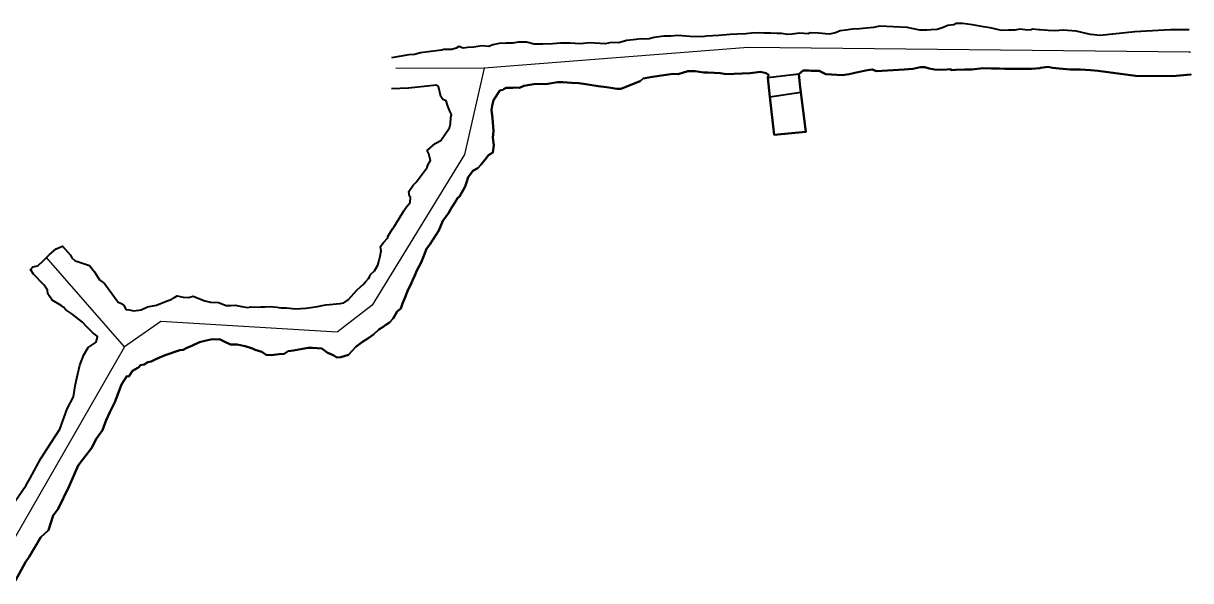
# Model space of a CAD drawing. Extents: x 473608 to 473929, y 4521026 to 4521381.
# Drawn here: x 473736.3 to 473868.5, y 4521187.4 to 4521250.4 of the extents above; entities that cross this region are included whole.
import ezdxf

# ---------------------------------------------------------------- set-up
doc = ezdxf.new("R2010")
doc.units = 0
doc.layers.add('GBR OFF SİDEWALLS', color=1, linetype='Continuous', lineweight=40)
doc.layers.add('GEOFENCE', color=3, linetype='Continuous')
doc.layers.add('INIT_COORD', color=3, linetype='Continuous')

msp = doc.modelspace()

# ---------------------------------------------------------------- linework, layer by layer
at = {"layer": 'GBR OFF SİDEWALLS', "lineweight": 40}
for points in [[(473868.29, 4521249.69), (473866.17, 4521249.71), (473865.45, 4521249.66), (473862.13, 4521249.46), (473858.21, 4521249.06), (473857.12, 4521249.18), (473855.5, 4521249.54), (473854.02, 4521249.65), (473853.13, 4521249.57), (473852.33, 4521249.61), (473851.41, 4521249.69), (473851.28, 4521249.7), (473850.55, 4521249.76), (473850.4, 4521249.68), (473850.03, 4521249.66), (473849.14, 4521249.75), (473848.57, 4521249.67), (473847.86, 4521249.64), (473847.18, 4521249.62), (473846.9, 4521249.64), (473845.76, 4521249.93), (473845.02, 4521250.02), (473843.77, 4521250.24), (473842.62, 4521250.42), (473841.92, 4521250.42), (473841.64, 4521250.26), (473841.57, 4521250.27), (473840.99, 4521250.18), (473840.45, 4521249.97), (473839.75, 4521249.72), (473839.08, 4521249.69), (473838.6, 4521249.65), (473837.79, 4521249.67), (473837.09, 4521249.79), (473836.36, 4521249.96), (473833.29, 4521250.12), (473832.57, 4521249.96), (473831.76, 4521249.89), (473831, 4521249.79), (473830.16, 4521249.78), (473829.43, 4521249.65), (473828.77, 4521249.56), (473828.27, 4521249.34), (473827.54, 4521249.21), (473826.34, 4521249.32), (473825.39, 4521249.35), (473825.17, 4521249.23), (473824.17, 4521249.3), (473823.34, 4521249.2), (473822.82, 4521249.18), (473822.15, 4521249.27), (473821.66, 4521249.28), (473820.92, 4521249.31), (473820.16, 4521249.32), (473819.55, 4521249.34), (473818.74, 4521249.3), (473818.09, 4521249.23), (473817.11, 4521249.22), (473816.32, 4521249.16), (473815.03, 4521249.04), (473813.66, 4521248.99), (473813.42, 4521248.93), (473812.59, 4521248.91), (473811.77, 4521248.92), (473810.39, 4521249.05), (473809.62, 4521248.98), (473808.83, 4521248.98), (473807.71, 4521248.82), (473807.16, 4521248.68), (473806.56, 4521248.65), (473806.24, 4521248.66), (473805.69, 4521248.6), (473804.61, 4521248.49), (473803.68, 4521248.24), (473802.87, 4521248.25), (473802.19, 4521248.12), (473800.45, 4521248.21), (473799.36, 4521248.12), (473798.2, 4521248.19), (473797.11, 4521248.17), (473796.23, 4521248.11), (473795.12, 4521248.08), (473794.12, 4521248.08), (473793.27, 4521248.29), (473792.33, 4521248.29), (473791.71, 4521248.17), (473790.97, 4521248.19), (473790.17, 4521248.15), (473789.47, 4521247.99), (473789.01, 4521247.79), (473788.21, 4521247.87), (473787.31, 4521247.73), (473786.63, 4521247.7), (473786.08, 4521247.62), (473785.62, 4521247.82), (473785.31, 4521247.61), (473784.83, 4521247.48), (473783.9, 4521247.47), (473783.65, 4521247.41), (473782.74, 4521247.29), (473781.84, 4521247.16), (473781.26, 4521247.09), (473780.59, 4521246.92), (473779.95, 4521246.86)], [(473779.95, 4521246.86), (473777.99, 4521246.53)], [(473735.41, 4521187.4), (473736.54, 4521189.48), (473736.97, 4521190.09), (473738.29, 4521192.33), (473739.13, 4521193.12), (473739.68, 4521194.76), (473740.25, 4521195.53), (473741.5, 4521198.1), (473742.52, 4521200.42), (473743.36, 4521201.54), (473744.01, 4521202.39), (473744.58, 4521203.47), (473745.26, 4521204.42), (473745.68, 4521205.54), (473746.11, 4521206.47), (473746.65, 4521207.58), (473747.06, 4521208.69), (473747.41, 4521209.59), (473748, 4521210.54), (473748.24, 4521210.47), (473748.66, 4521211.13), (473749.26, 4521211.48), (473749.36, 4521211.54), (473749.56, 4521211.78), (473749.98, 4521211.84), (473750.41, 4521212.12), (473750.77, 4521212.2), (473751.24, 4521212.42), (473751.65, 4521212.6), (473752.34, 4521212.9), (473754.03, 4521213.47), (473754.4, 4521213.52), (473754.82, 4521213.71), (473755.38, 4521213.96), (473756.26, 4521214.38), (473756.83, 4521214.52), (473757.67, 4521214.7), (473758.23, 4521214.66), (473758.51, 4521214.71), (473759.28, 4521214.35), (473759.51, 4521214.21), (473759.76, 4521214.1), (473760.5, 4521214.12), (473761.41, 4521213.93), (473762.23, 4521213.64), (473762.56, 4521213.49), (473763.3, 4521213.27), (473763.81, 4521212.95), (473764.35, 4521212.91), (473765.28, 4521213.01), (473765.82, 4521213.06), (473766.3, 4521213.36), (473766.89, 4521213.42), (473767.9, 4521213.61), (473768.56, 4521213.72), (473769.02, 4521213.72), (473769.57, 4521213.68), (473770.11, 4521213.66), (473770.7, 4521213.2), (473771.46, 4521212.85), (473771.8, 4521212.64), (473772.25, 4521212.66), (473773.12, 4521212.95), (473773.95, 4521213.83), (473774.71, 4521214.4), (473775.32, 4521214.78), (473775.95, 4521215.25), (473776.54, 4521215.81), (473777.05, 4521216.09), (473777.34, 4521216.34), (473777.74, 4521216.6), (473778.16, 4521217.04), (473778.62, 4521217.84), (473779.03, 4521218.19), (473779.21, 4521218.74), (473779.47, 4521219.27), (473779.87, 4521220.33), (473780.12, 4521220.8), (473780.35, 4521221.33), (473780.59, 4521221.82), (473780.88, 4521222.55), (473781.35, 4521223.39), (473781.64, 4521224.12), (473781.93, 4521224.91), (473782.31, 4521225.41), (473783.33, 4521227.01), (473783.78, 4521228.08), (473784.15, 4521228.54), (473784.43, 4521228.95), (473784.78, 4521229.56), (473785.18, 4521230.21), (473785.45, 4521230.65), (473785.67, 4521230.84), (473785.95, 4521231.28), (473786.32, 4521231.98), (473786.48, 4521232.44), (473786.68, 4521233.02), (473786.92, 4521233.37), (473787.19, 4521233.75), (473787.75, 4521234.04), (473788.1, 4521234.43), (473788.58, 4521235.04), (473788.97, 4521235.53), (473789.46, 4521235.82), (473789.56, 4521236.63), (473789.47, 4521237.47), (473789.54, 4521238.27), (473789.41, 4521239.7), (473789.29, 4521240.64), (473789.37, 4521241.1), (473789.53, 4521241.72), (473790.23, 4521242.83), (473790.59, 4521242.92), (473790.67, 4521242.99), (473790.95, 4521243.12), (473791.25, 4521243.14), (473791.73, 4521243.15), (473792.01, 4521243.16), (473792.47, 4521243.15), (473792.98, 4521243.35), (473794.11, 4521243.56), (473795.03, 4521243.59), (473795.44, 4521243.53), (473796.78, 4521243.77), (473797.39, 4521243.77), (473798.35, 4521243.69), (473799.2, 4521243.65), (473799.99, 4521243.56), (473800.43, 4521243.49), (473801.37, 4521243.33), (473802.31, 4521243.22), (473802.83, 4521243.12), (473803.5, 4521243.01), (473803.93, 4521243.02), (473806.14, 4521243.87), (473806.47, 4521244.17), (473807.52, 4521244.39), (473808.82, 4521244.58), (473809.89, 4521244.7), (473810.45, 4521244.67), (473811.53, 4521245.02), (473812.36, 4521245), (473813.33, 4521244.88), (473813.8, 4521244.87), (473815.23, 4521244.79), (473815.82, 4521244.66), (473817.67, 4521244.77), (473818.59, 4521244.8), (473819.77, 4521244.96), (473820.4, 4521244.8), (473820.67, 4521244.61), (473820.59, 4521244.25), (473820.8, 4521242.1), (473821.32, 4521237.8), (473824.89, 4521238.17), (473824.24, 4521243.21), (473824.12, 4521244.69), (473824.58, 4521245.09), (473825.24, 4521245.11), (473825.49, 4521245.05), (473826.39, 4521245.05), (473827.16, 4521244.68), (473827.81, 4521244.63), (473829, 4521244.56), (473829.81, 4521244.67), (473830.79, 4521244.92), (473831.87, 4521245.14), (473832.39, 4521245.2), (473832.9, 4521245.03), (473836.03, 4521245.21), (473837.01, 4521245.29), (473837.86, 4521245.48), (473838.35, 4521245.46), (473838.85, 4521245.3), (473839.48, 4521245.2), (473840.21, 4521245.17), (473840.85, 4521245.2), (473841.32, 4521245.24), (473841.35, 4521245.12), (473841.85, 4521245.16), (473842.88, 4521245.2), (473843.68, 4521245.22), (473844.94, 4521245.34), (473845.92, 4521245.32), (473846.83, 4521245.3), (473847.44, 4521245.27), (473848.45, 4521245.28), (473849.39, 4521245.27), (473850.43, 4521245.27), (473851.4, 4521245.37), (473851.48, 4521245.38), (473852.34, 4521245.51), (473852.82, 4521245.41), (473853.59, 4521245.3), (473854.82, 4521245.22), (473856, 4521245.19), (473857.13, 4521245.12), (473858.01, 4521245.05), (473862.22, 4521244.5), (473866.42, 4521244.45), (473868.47, 4521244.63), (473866.42, 4521244.45), (473862.22, 4521244.5), (473858.01, 4521245.05), (473857.13, 4521245.12), (473856, 4521245.19), (473854.82, 4521245.22), (473853.59, 4521245.3), (473852.82, 4521245.41), (473852.34, 4521245.51), (473851.48, 4521245.38), (473851.4, 4521245.37), (473850.43, 4521245.27), (473849.39, 4521245.27), (473848.45, 4521245.28), (473847.44, 4521245.27), (473846.83, 4521245.3), (473845.92, 4521245.32), (473844.94, 4521245.34), (473843.68, 4521245.22), (473842.88, 4521245.2), (473841.85, 4521245.16), (473841.35, 4521245.12), (473841.32, 4521245.24), (473840.85, 4521245.2), (473840.21, 4521245.17), (473839.48, 4521245.2), (473838.85, 4521245.3), (473838.35, 4521245.46), (473837.86, 4521245.48), (473837.01, 4521245.29), (473836.03, 4521245.21), (473832.9, 4521245.03), (473832.39, 4521245.2), (473831.87, 4521245.14), (473830.79, 4521244.92), (473829.81, 4521244.67), (473829, 4521244.56), (473827.81, 4521244.63), (473827.16, 4521244.68), (473826.39, 4521245.05), (473825.49, 4521245.05), (473825.24, 4521245.11), (473824.58, 4521245.09), (473824.12, 4521244.69), (473824.24, 4521243.21), (473824.89, 4521238.17), (473821.32, 4521237.8), (473820.8, 4521242.1), (473820.59, 4521244.25), (473820.67, 4521244.61), (473820.4, 4521244.8), (473819.77, 4521244.96), (473818.59, 4521244.8), (473817.67, 4521244.77), (473815.82, 4521244.66), (473815.23, 4521244.79), (473813.8, 4521244.87), (473813.33, 4521244.88), (473812.36, 4521245), (473811.53, 4521245.02), (473810.45, 4521244.67), (473809.89, 4521244.7), (473808.82, 4521244.58), (473807.52, 4521244.39), (473806.47, 4521244.17), (473806.14, 4521243.87), (473803.93, 4521243.02), (473803.5, 4521243.01), (473802.83, 4521243.12), (473802.31, 4521243.22), (473801.37, 4521243.33), (473800.43, 4521243.49), (473799.99, 4521243.56), (473799.2, 4521243.65), (473798.35, 4521243.69), (473797.39, 4521243.77), (473796.78, 4521243.77), (473795.44, 4521243.53), (473795.03, 4521243.59), (473794.11, 4521243.56), (473792.98, 4521243.35), (473792.47, 4521243.15), (473792.01, 4521243.16), (473791.73, 4521243.15), (473791.25, 4521243.14), (473790.95, 4521243.12), (473790.67, 4521242.99), (473790.59, 4521242.92), (473790.23, 4521242.83), (473789.53, 4521241.72), (473789.37, 4521241.1), (473789.29, 4521240.64), (473789.41, 4521239.7), (473789.54, 4521238.27), (473789.47, 4521237.47), (473789.56, 4521236.63), (473789.46, 4521235.82), (473788.97, 4521235.53), (473788.58, 4521235.04), (473788.1, 4521234.43), (473787.75, 4521234.04), (473787.19, 4521233.75), (473786.92, 4521233.37), (473786.68, 4521233.02), (473786.48, 4521232.44), (473786.32, 4521231.98), (473785.95, 4521231.28), (473785.67, 4521230.84), (473785.45, 4521230.65), (473785.18, 4521230.21), (473784.78, 4521229.56), (473784.43, 4521228.95), (473784.15, 4521228.54), (473783.78, 4521228.08), (473783.33, 4521227.01), (473782.31, 4521225.41), (473781.93, 4521224.91), (473781.64, 4521224.12), (473781.35, 4521223.39), (473780.88, 4521222.55), (473780.59, 4521221.82), (473780.35, 4521221.33), (473780.12, 4521220.8), (473779.87, 4521220.33), (473779.47, 4521219.27), (473779.21, 4521218.74), (473779.03, 4521218.19), (473778.62, 4521217.84), (473778.16, 4521217.04), (473777.74, 4521216.6), (473777.34, 4521216.34), (473777.05, 4521216.09), (473776.54, 4521215.81), (473775.95, 4521215.25), (473775.32, 4521214.78), (473774.71, 4521214.4), (473773.95, 4521213.83), (473773.12, 4521212.95), (473772.25, 4521212.66), (473771.8, 4521212.64), (473771.46, 4521212.85), (473770.7, 4521213.2), (473770.11, 4521213.66), (473769.57, 4521213.68), (473769.02, 4521213.72), (473768.56, 4521213.72), (473767.9, 4521213.61), (473766.89, 4521213.42), (473766.3, 4521213.36), (473765.82, 4521213.06), (473765.28, 4521213.01), (473764.35, 4521212.91), (473763.81, 4521212.95), (473763.3, 4521213.27), (473762.56, 4521213.49), (473762.23, 4521213.64), (473761.41, 4521213.93), (473760.5, 4521214.12), (473759.76, 4521214.1), (473759.51, 4521214.21), (473759.28, 4521214.35), (473758.51, 4521214.71), (473758.23, 4521214.66), (473757.67, 4521214.7), (473756.83, 4521214.52), (473756.26, 4521214.38), (473755.38, 4521213.96), (473754.82, 4521213.71), (473754.4, 4521213.52), (473754.03, 4521213.47), (473752.34, 4521212.9), (473751.65, 4521212.6), (473751.24, 4521212.42), (473750.77, 4521212.2), (473750.41, 4521212.12), (473749.98, 4521211.84), (473749.56, 4521211.78), (473749.36, 4521211.54), (473749.26, 4521211.48), (473748.66, 4521211.13), (473748.24, 4521210.47), (473748, 4521210.54), (473747.41, 4521209.59), (473747.06, 4521208.69), (473746.65, 4521207.58), (473746.11, 4521206.47), (473745.68, 4521205.54), (473745.26, 4521204.42), (473744.58, 4521203.47), (473744.01, 4521202.39), (473743.36, 4521201.54), (473742.52, 4521200.42), (473741.5, 4521198.1), (473740.25, 4521195.53), (473739.68, 4521194.76), (473739.13, 4521193.12), (473738.29, 4521192.33), (473736.97, 4521190.09), (473736.54, 4521189.48), (473735.41, 4521187.4)], [(473735.29, 4521196.27), (473736.61, 4521198.19), (473737.08, 4521198.99), (473738.29, 4521201.21), (473739.46, 4521203.02), (473740.43, 4521204.52), (473740.91, 4521205.9), (473741.28, 4521206.84), (473741.98, 4521208.19), (473742.17, 4521209.43), (473742.36, 4521210.31), (473742.71, 4521211.78), (473743.13, 4521212.95), (473743.64, 4521213.75), (473744.54, 4521214.37), (473744.69, 4521215), (473744.45, 4521215.25), (473744.21, 4521215.38), (473743.48, 4521216.12), (473742.98, 4521216.64), (473741.78, 4521217.58), (473741.12, 4521218.03), (473740.84, 4521218.33), (473740.59, 4521218.52), (473739.56, 4521219.13), (473739.09, 4521219.82), (473739.03, 4521220.24), (473738.64, 4521220.8), (473738.24, 4521221.24), (473737.79, 4521221.71), (473737.46, 4521222.06), (473737.1, 4521222.57), (473737.39, 4521222.87), (473737.94, 4521223), (473738.55, 4521223.57), (473739.27, 4521224.29), (473740.03, 4521224.94), (473740.73, 4521225.24), (473741.63, 4521224.21), (473741.8, 4521223.91), (473742.18, 4521223.56), (473742.45, 4521223.48), (473743.78, 4521223.03), (473744.34, 4521222.32), (473744.91, 4521221.42), (473745.49, 4521221.01), (473747.03, 4521218.9), (473747.41, 4521218.76), (473747.72, 4521218.49), (473747.89, 4521218.05), (473748.29, 4521218.03), (473748.82, 4521217.91), (473749.63, 4521218.03), (473750.35, 4521218.37), (473751.36, 4521218.56), (473752.39, 4521218.95), (473753.1, 4521219.25), (473753.35, 4521219.39), (473753.7, 4521219.61), (473754.41, 4521219.46), (473754.99, 4521219.43), (473755.51, 4521219.59), (473756.18, 4521219.29), (473756.83, 4521219.05), (473757.48, 4521218.89), (473758.4, 4521218.84), (473759.28, 4521218.53), (473759.81, 4521218.53), (473760.27, 4521218.54), (473761.02, 4521218.39), (473761.72, 4521218.29), (473762.04, 4521218.36), (473762.88, 4521218.32), (473763.21, 4521218.37), (473763.69, 4521218.36), (473764.26, 4521218.39), (473765.01, 4521218.32), (473765.46, 4521218.25), (473766.09, 4521218.26), (473767.1, 4521218.15), (473768.34, 4521218.23), (473769.61, 4521218.39), (473770.13, 4521218.5), (473770.55, 4521218.59), (473772.16, 4521218.74), (473772.58, 4521218.81), (473773.06, 4521219.14), (473774.09, 4521220.27), (473774.83, 4521220.92), (473775.05, 4521221.19), (473775.37, 4521221.58), (473775.5, 4521221.76), (473775.64, 4521222.07), (473776.06, 4521222.43), (473776.45, 4521223.08), (473776.54, 4521223.51), (473776.7, 4521224.08), (473776.83, 4521224.69), (473776.74, 4521225.2), (473777.07, 4521225.64), (473777.55, 4521226.17), (473777.58, 4521226.31), (473777.7, 4521226.51), (473778.09, 4521227.17), (473778.23, 4521227.39), (473778.42, 4521227.69), (473779.39, 4521229.21), (473779.7, 4521229.69), (473780.1, 4521230.17), (473780.15, 4521230.72), (473780.02, 4521230.89), (473779.96, 4521231.39), (473780.45, 4521232.12), (473780.79, 4521232.45), (473781.55, 4521233.51), (473782.02, 4521234.14), (473782.11, 4521234.37), (473782.39, 4521234.93), (473782.22, 4521235.65), (473782.04, 4521236.05), (473782.94, 4521236.84), (473783.56, 4521237.18), (473784.55, 4521238.61), (473784.68, 4521239.06), (473784.69, 4521239.76), (473784.76, 4521240.13), (473784.59, 4521240.48), (473784.38, 4521241.04), (473784.16, 4521241.66), (473783.81, 4521241.81), (473783.58, 4521242.15), (473783.31, 4521243.3), (473783.06, 4521243.46)], [(473777.99, 4521243.07), (473779.89, 4521243.12), (473783.06, 4521243.46)], [(473824.12, 4521244.69), (473820.59, 4521244.25)], [(473820.8, 4521242.1), (473824.32, 4521242.63)]]:
    msp.add_lwpolyline(points, dxfattribs=at)
at = {"layer": 'GEOFENCE'}
for p, q in [((473818.38, 4521247.71), (473788.47, 4521245.35)), ((473868.38, 4521247.16), (473818.38, 4521247.71)), ((473788.47, 4521245.35), (473778.47, 4521245.3)), ((473788.47, 4521245.35), (473786.23, 4521235.61)), ((473786.23, 4521235.61), (473775.79, 4521218.54)), ((473747.76, 4521213.85), (473738.91, 4521223.93)), ((473775.79, 4521218.54), (473771.83, 4521215.49)), ((473751.87, 4521216.7), (473747.76, 4521213.85)), ((473771.83, 4521215.49), (473751.87, 4521216.7)), ((473747.76, 4521213.85), (473732.79, 4521187.85))]:
    msp.add_line(p, q, dxfattribs=at)
at = {"layer": 'INIT_COORD'}
msp.add_point((473868.38, 4521247.16), dxfattribs=at)

doc.saveas('drawing.dxf')
